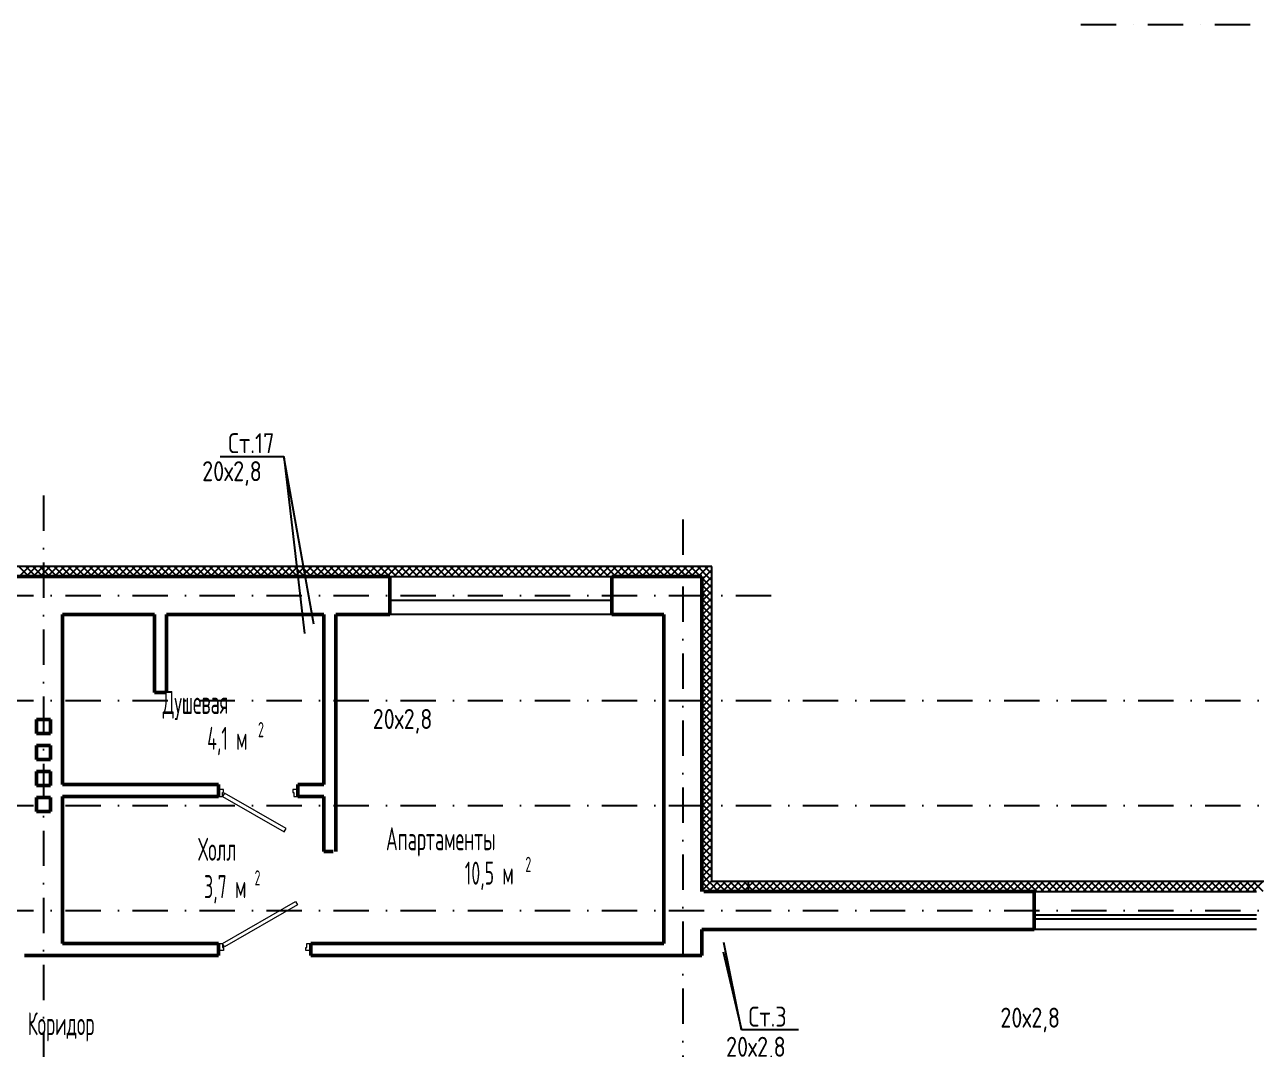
# Model space of a CAD drawing. Extents: x -1560602 to 321118, y -2308202 to -430103.
# Drawn here: x -1515866 to -1503551, y -2274883 to -2264634 of the extents above; entities that cross this region are included whole.
import ezdxf
from ezdxf.enums import TextEntityAlignment as Align

# ---------------------------------------------------------------- set-up
doc = ezdxf.new("R2010")
doc.units = 0
doc.header["$MEASUREMENT"] = 0
doc.linetypes.add('Dot & Dashed', pattern=[670.277762, 352.777767, -176.388884, 0, -141.111112])
doc.linetypes.add('Штрихпунктирная', pattern=[0.670278, 0.352778, -0.176389, 0, -0.141111])
doc.layers.get('0').update_dxf_attribs({"color": 255, "linetype": 'CONTINUOUS'})
for name, color, linetype, lineweight in [('Вентиляция', 2, 'CONTINUOUS', 50), ('Двери', 4, 'CONTINUOUS', 15), ('стены', 5, 'CONTINUOUS', 50)]:
    doc.layers.add(name, color=color, linetype=linetype, lineweight=lineweight)
for name, color, linetype in [('Оси', 253, 'Dot & Dashed'), ('отделка', 240, 'CONTINUOUS'), ('Текст', 7, 'CONTINUOUS'), ('Утеплитель', 6, 'CONTINUOUS')]:
    doc.layers.add(name, color=color, linetype=linetype)
doc.styles.get("Standard").update_dxf_attribs({"font": 'spds.shx', "width": 0.7, "height": 250})

msp = doc.modelspace()

# ---------------------------------------------------------------- linework, layer by layer
at = {"color": 0}
for p, q in [((-1513909.6, -2268953.8), (-1513275.6, -2268953.8)), ((-1512973.5, -2270631, 0), (-1513275.6, -2268953.8)), ((-1513275.6, -2268953.8), (-1513067.5, -2270725, 0)), ((-1508697.9, -2274689, 0), (-1508876.2, -2273814, 0)), ((-1508880.3, -2273908, 0), (-1508697.9, -2274689, 0)), ((-1508127.8, -2274689, 0), (-1508697.9, -2274689, 0))]:
    msp.add_line(p, q, dxfattribs=at)
at = {"layer": 'Вентиляция', "color": 0, "ltscale": 100}
for p, q in [((-1515745.7, -2271583.5), (-1515605.7, -2271583.5)), ((-1515745.7, -2271723.5), (-1515745.7, -2271583.5)), ((-1515605.7, -2271583.5), (-1515605.7, -2271723.5)), ((-1515605.7, -2271723.5), (-1515745.7, -2271723.5)), ((-1515745.7, -2271843.5), (-1515605.7, -2271843.5)), ((-1515745.7, -2271983.5), (-1515745.7, -2271843.5)), ((-1515605.7, -2271843.5), (-1515605.7, -2271983.5)), ((-1515605.7, -2271983.5), (-1515745.7, -2271983.5)), ((-1515745.7, -2272103.5), (-1515605.7, -2272103.5)), ((-1515745.7, -2272243.5), (-1515745.7, -2272103.5)), ((-1515605.7, -2272103.5), (-1515605.7, -2272243.5)), ((-1515605.7, -2272243.5), (-1515745.7, -2272243.5)), ((-1515745.7, -2272363.5), (-1515605.7, -2272363.5)), ((-1515745.7, -2272503.5), (-1515745.7, -2272363.5)), ((-1515605.7, -2272363.5), (-1515605.7, -2272503.5)), ((-1515605.7, -2272503.5), (-1515745.7, -2272503.5))]:
    msp.add_line(p, q, dxfattribs=at)
at = {"layer": 'Двери', "color": 0, "linetype": 'Continuous'}
for p, q in [((-1513875.8, -2272283.5), (-1513925.8, -2272283.5)), ((-1513925.8, -2272353.5), (-1513885.8, -2272353.5)), ((-1513885.8, -2272353.5), (-1513885.8, -2272313.5)), ((-1513885.8, -2272313.5), (-1513875.8, -2272313.5)), ((-1513865.8, -2272318.9), (-1513885.8, -2272353.5)), ((-1513885.8, -2272353.5), (-1513270.9, -2272708.5)), ((-1513875.8, -2272313.5), (-1513875.8, -2272283.5)), ((-1513250.9, -2272673.9), (-1513865.8, -2272318.9)), ((-1513135.8, -2272283.5), (-1513185.8, -2272283.5)), ((-1513185.8, -2272283.5), (-1513185.8, -2272313.5)), ((-1513185.8, -2272313.5), (-1513175.8, -2272313.5)), ((-1513175.8, -2272313.5), (-1513175.8, -2272353.5)), ((-1513175.8, -2272353.5), (-1513135.8, -2272353.5)), ((-1513270.9, -2272708.5), (-1513250.9, -2272673.9)), ((-1513885.8, -2273823.6), (-1513158.3, -2273403.6)), ((-1513138.3, -2273438.2), (-1513865.8, -2273858.2)), ((-1513158.3, -2273403.6), (-1513138.3, -2273438.2)), ((-1513925.8, -2273823.6), (-1513885.8, -2273823.6)), ((-1513885.8, -2273823.6), (-1513885.8, -2273863.6)), ((-1513865.8, -2273858.2), (-1513885.8, -2273823.6)), ((-1513045.8, -2273863.6), (-1513045.8, -2273823.6)), ((-1513045.8, -2273823.6), (-1513005.8, -2273823.6)), ((-1513875.8, -2273893.6), (-1513925.8, -2273893.6)), ((-1513885.8, -2273863.6), (-1513875.8, -2273863.6)), ((-1513875.8, -2273863.6), (-1513875.8, -2273893.6)), ((-1513055.8, -2273893.6), (-1513055.8, -2273863.6)), ((-1513055.8, -2273863.6), (-1513045.8, -2273863.6)), ((-1513005.8, -2273893.6), (-1513055.8, -2273893.6))]:
    msp.add_line(p, q, dxfattribs=at)
at = {"layer": 'Оси', "color": 0, "linetype": 'Штрихпунктирная', "lineweight": -3, "ltscale": 1000}
for p, q in [((-1505305.6, -2264633.9), (-1478850.7, -2264633.9)), ((-1515675.7, -2269343.9), (-1515675.7, -2295548.9)), ((-1509285.7, -2269582.6), (-1509285.7, -2295548.9)), ((-1556351.1, -2270343.9), (-1508285.7, -2270343.9)), ((-1556351.1, -2271393.9), (-1496895.7, -2271393.9)), ((-1556351.1, -2272443.9), (-1496895.7, -2272443.9)), ((-1556351.1, -2273493.9), (-1496895.7, -2273493.9))]:
    msp.add_line(p, q, dxfattribs=at)
at = {"layer": 'отделка', "color": 0, "ltscale": 100}
for p, q in [((-1512215.7, -2270153.5), (-1509995.7, -2270153.5)), ((-1512215.7, -2270388.5), (-1509995.7, -2270388.5)), ((-1509995.7, -2270533.5), (-1512215.7, -2270533.5)), ((-1505770.7, -2273303.6), (-1503550.7, -2273303.6)), ((-1505770.7, -2273538.6), (-1503550.7, -2273538.6)), ((-1505770.7, -2273578.6), (-1503550.7, -2273578.6)), ((-1503550.7, -2273683.6), (-1505770.7, -2273683.6))]:
    msp.add_line(p, q, dxfattribs=at)
at = {"layer": 'стены', "color": 0, "linetype": 'Continuous'}
for p, q in [((-1512215.7, -2270153.5), (-1519135.7, -2270153.5)), ((-1512215.7, -2270153.5), (-1512215.7, -2270223.5)), ((-1512215.7, -2270153.5), (-1512215.7, -2270223.5)), ((-1512215.7, -2270223.5), (-1512215.7, -2270533.5)), ((-1509095.7, -2270153.5), (-1509995.7, -2270153.5)), ((-1509995.7, -2270153.5), (-1509995.7, -2270223.5)), ((-1509995.7, -2270153.5), (-1509995.7, -2270223.5)), ((-1509995.7, -2270223.5), (-1509995.7, -2270533.5)), ((-1509095.7, -2273303.6), (-1509095.7, -2270153.5)), ((-1509095.7, -2270153.5), (-1509095.7, -2270153.5)), ((-1515485.7, -2272233.5), (-1515485.7, -2270533.5)), ((-1515485.7, -2270533.5), (-1514565.8, -2270533.5)), ((-1514565.8, -2270533.5), (-1514565.8, -2271313.5)), ((-1514445.8, -2271313.5), (-1514445.8, -2270533.5)), ((-1514445.8, -2270533.5), (-1512875.8, -2270533.5)), ((-1512875.8, -2270533.5), (-1512875.8, -2272233.5)), ((-1512755.8, -2272903.6), (-1512755.8, -2270533.5)), ((-1512755.8, -2270533.5), (-1512215.7, -2270533.5)), ((-1509995.7, -2270533.5), (-1509475.7, -2270533.5)), ((-1509475.7, -2270533.5), (-1509475.7, -2273823.6)), ((-1515485.7, -2272210.5), (-1515485.7, -2270686.5)), ((-1514565.8, -2271313.5), (-1514445.8, -2271313.5)), ((-1513925.8, -2272233.5), (-1515485.7, -2272233.5)), ((-1512875.8, -2272233.5), (-1513135.8, -2272233.5)), ((-1515485.7, -2272353.5), (-1513925.8, -2272353.5)), ((-1515485.7, -2273823.6), (-1515485.7, -2272353.5)), ((-1513135.8, -2272353.5), (-1512875.8, -2272353.5)), ((-1512875.8, -2272353.5), (-1512875.8, -2272903.6)), ((-1512780.8, -2272903.6), (-1512875.8, -2272903.6)), ((-1506410.7, -2273303.6), (-1509074.4, -2273303.6)), ((-1505770.7, -2273303.6), (-1506410.7, -2273303.6)), ((-1505770.7, -2273303.6), (-1505770.7, -2273373.6)), ((-1505770.7, -2273303.6), (-1505770.7, -2273373.6)), ((-1505770.7, -2273373.6), (-1505770.7, -2273683.6)), ((-1509095.7, -2273943.6), (-1509095.7, -2273683.6)), ((-1509095.7, -2273683.6), (-1506410.7, -2273683.6)), ((-1506410.7, -2273683.6), (-1505770.7, -2273683.6)), ((-1513925.8, -2273823.6), (-1515485.7, -2273823.6)), ((-1509475.7, -2273823.6), (-1513005.8, -2273823.6)), ((-1515485.7, -2273943.6), (-1515865.7, -2273943.6)), ((-1515485.7, -2273943.6), (-1513925.8, -2273943.6)), ((-1513005.8, -2273943.6), (-1509095.7, -2273943.6)), ((-1509095.7, -2273943.6), (-1509095.7, -2273943.6))]:
    msp.add_line(p, q, dxfattribs=at)
at = {"layer": 'стены', "color": 0, "ltscale": 100}
for p, q in [((-1513925.8, -2272233.5), (-1513925.8, -2272353.5)), ((-1513135.8, -2272233.5), (-1513135.8, -2272353.5)), ((-1513925.8, -2273823.6), (-1513925.8, -2273943.6)), ((-1513005.8, -2273823.6), (-1513005.8, -2273943.6))]:
    msp.add_line(p, q, dxfattribs=at)
at = {"layer": 'Утеплитель', "color": 0, "linetype": 'Continuous'}
for p, q in [((-1509095.7, -2270053.5), (-1521355.7, -2270053.5)), ((-1515825.1, -2270153.5), (-1515925.1, -2270053.5)), ((-1515921.1, -2270153.5), (-1515821.1, -2270053.5)), ((-1515754.4, -2270153.5), (-1515854.4, -2270053.5)), ((-1515850.4, -2270153.5), (-1515750.4, -2270053.5)), ((-1515683.7, -2270153.5), (-1515783.7, -2270053.5)), ((-1515779.7, -2270153.5), (-1515679.7, -2270053.5)), ((-1515613, -2270153.5), (-1515713, -2270053.5)), ((-1515709, -2270153.5), (-1515609, -2270053.5)), ((-1515542.3, -2270153.5), (-1515642.3, -2270053.5)), ((-1515638.3, -2270153.5), (-1515538.3, -2270053.5)), ((-1515471.6, -2270153.5), (-1515571.6, -2270053.5)), ((-1515567.6, -2270153.5), (-1515467.6, -2270053.5)), ((-1515400.9, -2270153.5), (-1515500.9, -2270053.5)), ((-1515496.9, -2270153.5), (-1515396.9, -2270053.5)), ((-1515330.2, -2270153.5), (-1515430.2, -2270053.5)), ((-1515426.1, -2270153.5), (-1515326.1, -2270053.5)), ((-1515259.4, -2270153.5), (-1515359.4, -2270053.5)), ((-1515355.4, -2270153.5), (-1515255.4, -2270053.5)), ((-1515188.7, -2270153.5), (-1515288.7, -2270053.5)), ((-1515284.7, -2270153.5), (-1515184.7, -2270053.5)), ((-1515118, -2270153.5), (-1515218, -2270053.5)), ((-1515214, -2270153.5), (-1515114, -2270053.5)), ((-1515047.3, -2270153.5), (-1515147.3, -2270053.5)), ((-1515143.3, -2270153.5), (-1515043.3, -2270053.5)), ((-1514976.6, -2270153.5), (-1515076.6, -2270053.5)), ((-1515072.6, -2270153.5), (-1514972.6, -2270053.5)), ((-1514905.9, -2270153.5), (-1515005.9, -2270053.5)), ((-1515001.9, -2270153.5), (-1514901.9, -2270053.5)), ((-1514835.2, -2270153.5), (-1514935.2, -2270053.5)), ((-1514931.2, -2270153.5), (-1514831.2, -2270053.5)), ((-1514764.5, -2270153.5), (-1514864.5, -2270053.5)), ((-1514860.5, -2270153.5), (-1514760.5, -2270053.5)), ((-1514693.8, -2270153.5), (-1514793.8, -2270053.5)), ((-1514789.7, -2270153.5), (-1514689.7, -2270053.5)), ((-1514623, -2270153.5), (-1514723, -2270053.5)), ((-1514719, -2270153.5), (-1514619, -2270053.5)), ((-1514552.3, -2270153.5), (-1514652.3, -2270053.5)), ((-1514648.3, -2270153.5), (-1514548.3, -2270053.5)), ((-1514481.6, -2270153.5), (-1514581.6, -2270053.5)), ((-1514577.6, -2270153.5), (-1514477.6, -2270053.5)), ((-1514410.9, -2270153.5), (-1514510.9, -2270053.5)), ((-1514506.9, -2270153.5), (-1514406.9, -2270053.5)), ((-1514340.2, -2270153.5), (-1514440.2, -2270053.5)), ((-1514436.2, -2270153.5), (-1514336.2, -2270053.5)), ((-1514269.5, -2270153.5), (-1514369.5, -2270053.5)), ((-1514365.5, -2270153.5), (-1514265.5, -2270053.5)), ((-1514198.8, -2270153.5), (-1514298.8, -2270053.5)), ((-1514294.8, -2270153.5), (-1514194.8, -2270053.5)), ((-1514128.1, -2270153.5), (-1514228.1, -2270053.5)), ((-1514224.1, -2270153.5), (-1514124.1, -2270053.5)), ((-1514057.4, -2270153.5), (-1514157.4, -2270053.5)), ((-1514153.4, -2270153.5), (-1514053.4, -2270053.5)), ((-1513986.6, -2270153.5), (-1514086.6, -2270053.5)), ((-1514082.6, -2270153.5), (-1513982.6, -2270053.5)), ((-1513915.9, -2270153.5), (-1514015.9, -2270053.5)), ((-1514011.9, -2270153.5), (-1513911.9, -2270053.5)), ((-1513845.2, -2270153.5), (-1513945.2, -2270053.5)), ((-1513941.2, -2270153.5), (-1513841.2, -2270053.5)), ((-1513774.5, -2270153.5), (-1513874.5, -2270053.5)), ((-1513870.5, -2270153.5), (-1513770.5, -2270053.5)), ((-1513703.8, -2270153.5), (-1513803.8, -2270053.5)), ((-1513799.8, -2270153.5), (-1513699.8, -2270053.5)), ((-1513633.1, -2270153.5), (-1513733.1, -2270053.5)), ((-1513729.1, -2270153.5), (-1513629.1, -2270053.5)), ((-1513562.4, -2270153.5), (-1513662.4, -2270053.5)), ((-1513658.4, -2270153.5), (-1513558.4, -2270053.5)), ((-1513491.7, -2270153.5), (-1513591.7, -2270053.5)), ((-1513587.7, -2270153.5), (-1513487.7, -2270053.5)), ((-1513421, -2270153.5), (-1513521, -2270053.5)), ((-1513517, -2270153.5), (-1513417, -2270053.5)), ((-1513350.3, -2270153.5), (-1513450.3, -2270053.5)), ((-1513446.2, -2270153.5), (-1513346.2, -2270053.5)), ((-1513279.5, -2270153.5), (-1513379.5, -2270053.5)), ((-1513375.5, -2270153.5), (-1513275.5, -2270053.5)), ((-1513208.8, -2270153.5), (-1513308.8, -2270053.5)), ((-1513304.8, -2270153.5), (-1513204.8, -2270053.5)), ((-1513138.1, -2270153.5), (-1513238.1, -2270053.5)), ((-1513234.1, -2270153.5), (-1513134.1, -2270053.5)), ((-1513067.4, -2270153.5), (-1513167.4, -2270053.5)), ((-1513163.4, -2270153.5), (-1513063.4, -2270053.5)), ((-1512996.7, -2270153.5), (-1513096.7, -2270053.5)), ((-1513092.7, -2270153.5), (-1512992.7, -2270053.5)), ((-1512926, -2270153.5), (-1513026, -2270053.5)), ((-1513022, -2270153.5), (-1512922, -2270053.5)), ((-1512855.3, -2270153.5), (-1512955.3, -2270053.5)), ((-1512951.3, -2270153.5), (-1512851.3, -2270053.5)), ((-1512784.6, -2270153.5), (-1512884.6, -2270053.5)), ((-1512880.6, -2270153.5), (-1512780.6, -2270053.5)), ((-1512713.9, -2270153.5), (-1512813.9, -2270053.5)), ((-1512809.8, -2270153.5), (-1512709.8, -2270053.5)), ((-1512643.1, -2270153.5), (-1512743.1, -2270053.5)), ((-1512739.1, -2270153.5), (-1512639.1, -2270053.5)), ((-1512572.4, -2270153.5), (-1512672.4, -2270053.5)), ((-1512668.4, -2270153.5), (-1512568.4, -2270053.5)), ((-1512501.7, -2270153.5), (-1512601.7, -2270053.5)), ((-1512597.7, -2270153.5), (-1512497.7, -2270053.5)), ((-1512431, -2270153.5), (-1512531, -2270053.5)), ((-1512527, -2270153.5), (-1512427, -2270053.5)), ((-1512360.3, -2270153.5), (-1512460.3, -2270053.5)), ((-1512456.3, -2270153.5), (-1512356.3, -2270053.5)), ((-1512289.6, -2270153.5), (-1512389.6, -2270053.5)), ((-1512385.6, -2270153.5), (-1512285.6, -2270053.5)), ((-1512218.9, -2270153.5), (-1512318.9, -2270053.5)), ((-1512314.9, -2270153.5), (-1512214.9, -2270053.5)), ((-1512148.2, -2270153.5), (-1512248.2, -2270053.5)), ((-1512244.2, -2270153.5), (-1512144.2, -2270053.5)), ((-1512077.5, -2270153.5), (-1512177.5, -2270053.5)), ((-1512173.5, -2270153.5), (-1512073.5, -2270053.5)), ((-1512006.7, -2270153.5), (-1512106.7, -2270053.5)), ((-1512102.7, -2270153.5), (-1512002.7, -2270053.5)), ((-1511936, -2270153.5), (-1512036, -2270053.5)), ((-1512032, -2270153.5), (-1511932, -2270053.5)), ((-1511865.3, -2270153.5), (-1511965.3, -2270053.5)), ((-1511961.3, -2270153.5), (-1511861.3, -2270053.5)), ((-1511794.6, -2270153.5), (-1511894.6, -2270053.5)), ((-1511890.6, -2270153.5), (-1511790.6, -2270053.5)), ((-1511723.9, -2270153.5), (-1511823.9, -2270053.5)), ((-1511819.9, -2270153.5), (-1511719.9, -2270053.5)), ((-1511653.2, -2270153.5), (-1511753.2, -2270053.5)), ((-1511749.2, -2270153.5), (-1511649.2, -2270053.5)), ((-1511582.5, -2270153.5), (-1511682.5, -2270053.5)), ((-1511678.5, -2270153.5), (-1511578.5, -2270053.5)), ((-1511511.8, -2270153.5), (-1511611.8, -2270053.5)), ((-1511607.8, -2270153.5), (-1511507.8, -2270053.5)), ((-1511441.1, -2270153.5), (-1511541.1, -2270053.5)), ((-1511537.1, -2270153.5), (-1511437.1, -2270053.5)), ((-1511370.4, -2270153.5), (-1511470.4, -2270053.5)), ((-1511466.3, -2270153.5), (-1511366.3, -2270053.5)), ((-1511299.6, -2270153.5), (-1511399.6, -2270053.5)), ((-1511395.6, -2270153.5), (-1511295.6, -2270053.5)), ((-1511228.9, -2270153.5), (-1511328.9, -2270053.5)), ((-1511324.9, -2270153.5), (-1511224.9, -2270053.5)), ((-1511158.2, -2270153.5), (-1511258.2, -2270053.5)), ((-1511254.2, -2270153.5), (-1511154.2, -2270053.5)), ((-1511087.5, -2270153.5), (-1511187.5, -2270053.5)), ((-1511183.5, -2270153.5), (-1511083.5, -2270053.5)), ((-1511016.8, -2270153.5), (-1511116.8, -2270053.5)), ((-1511112.8, -2270153.5), (-1511012.8, -2270053.5)), ((-1510946.1, -2270153.5), (-1511046.1, -2270053.5)), ((-1511042.1, -2270153.5), (-1510942.1, -2270053.5)), ((-1510875.4, -2270153.5), (-1510975.4, -2270053.5)), ((-1510971.4, -2270153.5), (-1510871.4, -2270053.5)), ((-1510804.7, -2270153.5), (-1510904.7, -2270053.5)), ((-1510900.7, -2270153.5), (-1510800.7, -2270053.5)), ((-1510734, -2270153.5), (-1510834, -2270053.5)), ((-1510829.9, -2270153.5), (-1510729.9, -2270053.5)), ((-1510663.2, -2270153.5), (-1510763.2, -2270053.5)), ((-1510759.2, -2270153.5), (-1510659.2, -2270053.5)), ((-1510592.5, -2270153.5), (-1510692.5, -2270053.5)), ((-1510688.5, -2270153.5), (-1510588.5, -2270053.5)), ((-1510521.8, -2270153.5), (-1510621.8, -2270053.5)), ((-1510617.8, -2270153.5), (-1510517.8, -2270053.5)), ((-1510451.1, -2270153.5), (-1510551.1, -2270053.5)), ((-1510547.1, -2270153.5), (-1510447.1, -2270053.5)), ((-1510380.4, -2270153.5), (-1510480.4, -2270053.5)), ((-1510476.4, -2270153.5), (-1510376.4, -2270053.5)), ((-1510309.7, -2270153.5), (-1510409.7, -2270053.5)), ((-1510405.7, -2270153.5), (-1510305.7, -2270053.5)), ((-1510239, -2270153.5), (-1510339, -2270053.5)), ((-1510335, -2270153.5), (-1510235, -2270053.5)), ((-1510168.3, -2270153.5), (-1510268.3, -2270053.5)), ((-1510264.3, -2270153.5), (-1510164.3, -2270053.5)), ((-1510097.6, -2270153.5), (-1510197.6, -2270053.5)), ((-1510193.6, -2270153.5), (-1510093.6, -2270053.5)), ((-1510026.9, -2270153.5), (-1510126.9, -2270053.5)), ((-1510122.8, -2270153.5), (-1510022.8, -2270053.5)), ((-1509956.1, -2270153.5), (-1510056.1, -2270053.5)), ((-1510052.1, -2270153.5), (-1509952.1, -2270053.5)), ((-1509885.4, -2270153.5), (-1509985.4, -2270053.5)), ((-1509981.4, -2270153.5), (-1509881.4, -2270053.5)), ((-1509814.7, -2270153.5), (-1509914.7, -2270053.5)), ((-1509910.7, -2270153.5), (-1509810.7, -2270053.5)), ((-1509744, -2270153.5), (-1509844, -2270053.5)), ((-1509840, -2270153.5), (-1509740, -2270053.5)), ((-1509673.3, -2270153.5), (-1509773.3, -2270053.5)), ((-1509769.3, -2270153.5), (-1509669.3, -2270053.5)), ((-1509602.6, -2270153.5), (-1509702.6, -2270053.5)), ((-1509698.6, -2270153.5), (-1509598.6, -2270053.5)), ((-1509531.9, -2270153.5), (-1509631.9, -2270053.5)), ((-1509627.9, -2270153.5), (-1509527.9, -2270053.5)), ((-1509461.2, -2270153.5), (-1509561.2, -2270053.5)), ((-1509557.2, -2270153.5), (-1509457.2, -2270053.5)), ((-1509390.5, -2270153.5), (-1509490.5, -2270053.5)), ((-1509486.4, -2270153.5), (-1509386.4, -2270053.5)), ((-1509319.7, -2270153.5), (-1509419.7, -2270053.5)), ((-1509415.7, -2270153.5), (-1509315.7, -2270053.5)), ((-1509249, -2270153.5), (-1509349, -2270053.5)), ((-1509345, -2270153.5), (-1509245, -2270053.5)), ((-1509178.3, -2270153.5), (-1509278.3, -2270053.5)), ((-1509274.3, -2270153.5), (-1509174.3, -2270053.5)), ((-1509107.6, -2270153.5), (-1509207.6, -2270053.5)), ((-1509203.6, -2270153.5), (-1509103.6, -2270053.5)), ((-1509095.7, -2270094.7), (-1509136.9, -2270053.5)), ((-1509132.9, -2270153.5), (-1509095.7, -2270116.4)), ((-1508995.7, -2270053.5), (-1509095.7, -2270053.5)), ((-1509095.7, -2270116.4), (-1509032.9, -2270053.5)), ((-1509057.9, -2270132.5), (-1509095.7, -2270094.7)), ((-1509026.8, -2270093), (-1509066.2, -2270053.5)), ((-1509062.2, -2270153.5), (-1508995.7, -2270087.1)), ((-1509036.9, -2270153.5), (-1509057.9, -2270132.5)), ((-1508995.7, -2270124), (-1509026.8, -2270093)), ((-1508995.7, -2273203.6), (-1508995.7, -2270053.5)), ((-1509095.7, -2270187.1), (-1509062.2, -2270153.5)), ((-1509095.7, -2270257.8), (-1508995.7, -2270157.8)), ((-1509095.7, -2270328.5), (-1508995.7, -2270228.5)), ((-1508995.7, -2270336.1), (-1509095.7, -2270236.1)), ((-1508995.7, -2270265.4), (-1509089, -2270172.1)), ((-1508995.7, -2270194.7), (-1509036.9, -2270153.5)), ((-1509095.7, -2270399.2), (-1508995.7, -2270299.2)), ((-1508995.7, -2270406.8), (-1509095.7, -2270306.8)), ((-1509095.7, -2270469.9), (-1508995.7, -2270369.9)), ((-1508995.7, -2270477.5), (-1509095.7, -2270377.5)), ((-1509095.7, -2270540.7), (-1508995.7, -2270440.7)), ((-1508995.7, -2270548.3), (-1509095.7, -2270448.3)), ((-1509095.7, -2270611.4), (-1508995.7, -2270511.4)), ((-1508995.7, -2270619), (-1509095.7, -2270519)), ((-1509095.7, -2270682.1), (-1508995.7, -2270582.1)), ((-1508995.7, -2270689.7), (-1509095.7, -2270589.7)), ((-1509095.7, -2270752.8), (-1508995.7, -2270652.8)), ((-1508995.7, -2270760.4), (-1509095.7, -2270660.4)), ((-1509095.7, -2270823.5), (-1508995.7, -2270723.5)), ((-1508995.7, -2270831.1), (-1509095.7, -2270731.1)), ((-1509095.7, -2270894.2), (-1508995.7, -2270794.2)), ((-1508995.7, -2270901.8), (-1509095.7, -2270801.8)), ((-1509095.7, -2270964.9), (-1508995.7, -2270864.9)), ((-1508995.7, -2270972.5), (-1509095.7, -2270872.5)), ((-1509095.7, -2271035.6), (-1508995.7, -2270935.6)), ((-1508995.7, -2271043.2), (-1509095.7, -2270943.2)), ((-1509095.7, -2271106.3), (-1508995.7, -2271006.3)), ((-1508995.7, -2271113.9), (-1509095.7, -2271013.9)), ((-1509095.7, -2271177.1), (-1508995.7, -2271077.1)), ((-1508995.7, -2271184.7), (-1509095.7, -2271084.7)), ((-1509095.7, -2271247.8), (-1508995.7, -2271147.8)), ((-1508995.7, -2271255.4), (-1509095.7, -2271155.4)), ((-1509095.7, -2271318.5), (-1508995.7, -2271218.5)), ((-1508995.7, -2271326.1), (-1509095.7, -2271226.1)), ((-1509095.7, -2271389.2), (-1508995.7, -2271289.2)), ((-1508995.7, -2271396.8), (-1509095.7, -2271296.8)), ((-1509095.7, -2271459.9), (-1508995.7, -2271359.9)), ((-1508995.7, -2271467.5), (-1509095.7, -2271367.5)), ((-1509095.7, -2271530.6), (-1508995.7, -2271430.6)), ((-1508995.7, -2271538.2), (-1509095.7, -2271438.2)), ((-1509095.7, -2271601.3), (-1508995.7, -2271501.3)), ((-1508995.7, -2271608.9), (-1509095.7, -2271508.9)), ((-1509095.7, -2271672), (-1508995.7, -2271572)), ((-1508995.7, -2271679.6), (-1509095.7, -2271579.6)), ((-1509095.7, -2271742.7), (-1508995.7, -2271642.7)), ((-1508995.7, -2271750.3), (-1509095.7, -2271650.3)), ((-1509095.7, -2271813.5), (-1508995.7, -2271713.5)), ((-1508995.7, -2271821), (-1509095.7, -2271721)), ((-1509095.7, -2271884.2), (-1508995.7, -2271784.2)), ((-1508995.7, -2271891.8), (-1509095.7, -2271791.8)), ((-1509095.7, -2271954.9), (-1508995.7, -2271854.9)), ((-1508995.7, -2271962.5), (-1509095.7, -2271862.5)), ((-1509095.7, -2272025.6), (-1508995.7, -2271925.6)), ((-1508995.7, -2272033.2), (-1509095.7, -2271933.2)), ((-1509095.7, -2272096.3), (-1508995.7, -2271996.3)), ((-1508995.7, -2272103.9), (-1509095.7, -2272003.9)), ((-1509095.7, -2272167), (-1508995.7, -2272067)), ((-1508995.7, -2272174.6), (-1509095.7, -2272074.6)), ((-1509095.7, -2272237.7), (-1508995.7, -2272137.7)), ((-1508995.7, -2272245.3), (-1509095.7, -2272145.3)), ((-1509095.7, -2272308.4), (-1508995.7, -2272208.4)), ((-1508995.7, -2272316), (-1509095.7, -2272216)), ((-1509095.7, -2272379.1), (-1508995.7, -2272279.1)), ((-1508995.7, -2272386.7), (-1509095.7, -2272286.7)), ((-1509095.7, -2272449.8), (-1508995.7, -2272349.8)), ((-1508995.7, -2272457.4), (-1509095.7, -2272357.4)), ((-1509095.7, -2272520.6), (-1508995.7, -2272420.6)), ((-1508995.7, -2272528.2), (-1509095.7, -2272428.2)), ((-1509095.7, -2272591.3), (-1508995.7, -2272491.3)), ((-1508995.7, -2272598.9), (-1509095.7, -2272498.9)), ((-1509095.7, -2272662), (-1508995.7, -2272562)), ((-1508995.7, -2272669.6), (-1509095.7, -2272569.6)), ((-1509095.7, -2272732.7), (-1508995.7, -2272632.7)), ((-1508995.7, -2272740.3), (-1509095.7, -2272640.3)), ((-1509095.7, -2272803.4), (-1508995.7, -2272703.4)), ((-1508995.7, -2272811), (-1509095.7, -2272711)), ((-1509095.7, -2272874.1), (-1508995.7, -2272774.1)), ((-1508995.7, -2272881.7), (-1509095.7, -2272781.7)), ((-1509095.7, -2272944.8), (-1508995.7, -2272844.8)), ((-1508995.7, -2272952.4), (-1509095.7, -2272852.4)), ((-1509095.7, -2273015.5), (-1508995.7, -2272915.5)), ((-1508995.7, -2273023.1), (-1509095.7, -2272923.1)), ((-1509095.7, -2273086.2), (-1508995.7, -2272986.2)), ((-1508995.7, -2273093.8), (-1509095.7, -2272993.8)), ((-1509095.7, -2273157), (-1508995.7, -2273057)), ((-1508995.7, -2273164.6), (-1509095.7, -2273064.6)), ((-1509027.4, -2273203.6), (-1509095.7, -2273135.3)), ((-1509095.7, -2273227.7), (-1509071.6, -2273203.6)), ((-1509095.7, -2273298.4), (-1509000.9, -2273203.6)), ((-1509040.8, -2273260.9), (-1509095.7, -2273206)), ((-1509071.6, -2273203.6), (-1508995.7, -2273127.7)), ((-1509009.7, -2273221.3), (-1509027.4, -2273203.6)), ((-1508995.7, -2273235.3), (-1509009.7, -2273221.3)), ((-1509000.9, -2273203.6), (-1508995.7, -2273198.4)), ((-1508630.7, -2273203.6), (-1508995.7, -2273203.6)), ((-1508995.7, -2273269.1), (-1508930.2, -2273203.6)), ((-1508959.5, -2273303.6), (-1508859.5, -2273203.6)), ((-1508856.7, -2273303.6), (-1508956.7, -2273203.6)), ((-1508888.8, -2273303.6), (-1508788.8, -2273203.6)), ((-1508786, -2273303.6), (-1508886, -2273203.6)), ((-1508818.1, -2273303.6), (-1508718.1, -2273203.6)), ((-1508715.3, -2273303.6), (-1508815.3, -2273203.6)), ((-1508747.4, -2273303.6), (-1508647.4, -2273203.6)), ((-1508644.6, -2273303.6), (-1508744.6, -2273203.6)), ((-1508630.7, -2273246.7), (-1508673.9, -2273203.6)), ((-1508630.7, -2273203.6), (-1508630.7, -2273303.6)), ((-1498095.7, -2273203.6), (-1508630.7, -2273203.6)), ((-1508630.7, -2273257.6), (-1508576.7, -2273203.6)), ((-1508605.9, -2273303.6), (-1508505.9, -2273203.6)), ((-1508503.2, -2273303.6), (-1508603.2, -2273203.6)), ((-1508535.2, -2273303.6), (-1508435.2, -2273203.6)), ((-1508432.5, -2273303.6), (-1508532.5, -2273203.6)), ((-1508464.5, -2273303.6), (-1508364.5, -2273203.6)), ((-1508361.8, -2273303.6), (-1508461.8, -2273203.6)), ((-1508393.8, -2273303.6), (-1508293.8, -2273203.6)), ((-1508291.1, -2273303.6), (-1508391.1, -2273203.6)), ((-1508323.1, -2273303.6), (-1508223.1, -2273203.6)), ((-1508220.3, -2273303.6), (-1508320.3, -2273203.6)), ((-1508252.4, -2273303.6), (-1508152.4, -2273203.6)), ((-1508149.6, -2273303.6), (-1508249.6, -2273203.6)), ((-1508181.7, -2273303.6), (-1508081.7, -2273203.6)), ((-1508078.9, -2273303.6), (-1508178.9, -2273203.6)), ((-1508111, -2273303.6), (-1508011, -2273203.6)), ((-1508008.2, -2273303.6), (-1508108.2, -2273203.6)), ((-1508040.3, -2273303.6), (-1507940.3, -2273203.6)), ((-1507937.5, -2273303.6), (-1508037.5, -2273203.6)), ((-1507969.6, -2273303.6), (-1507869.6, -2273203.6)), ((-1507866.8, -2273303.6), (-1507966.8, -2273203.6)), ((-1507898.8, -2273303.6), (-1507798.8, -2273203.6)), ((-1507796.1, -2273303.6), (-1507896.1, -2273203.6)), ((-1507828.1, -2273303.6), (-1507728.1, -2273203.6)), ((-1507725.4, -2273303.6), (-1507825.4, -2273203.6)), ((-1507757.4, -2273303.6), (-1507657.4, -2273203.6)), ((-1507654.7, -2273303.6), (-1507754.7, -2273203.6)), ((-1507686.7, -2273303.6), (-1507586.7, -2273203.6)), ((-1507583.9, -2273303.6), (-1507683.9, -2273203.6)), ((-1507616, -2273303.6), (-1507516, -2273203.6)), ((-1507513.2, -2273303.6), (-1507613.2, -2273203.6)), ((-1507545.3, -2273303.6), (-1507445.3, -2273203.6)), ((-1507442.5, -2273303.6), (-1507542.5, -2273203.6)), ((-1507474.6, -2273303.6), (-1507374.6, -2273203.6)), ((-1507371.8, -2273303.6), (-1507471.8, -2273203.6)), ((-1507403.9, -2273303.6), (-1507303.9, -2273203.6)), ((-1507301.1, -2273303.6), (-1507401.1, -2273203.6)), ((-1507333.2, -2273303.6), (-1507233.2, -2273203.6)), ((-1507230.4, -2273303.6), (-1507330.4, -2273203.6)), ((-1507262.4, -2273303.6), (-1507162.4, -2273203.6)), ((-1507159.7, -2273303.6), (-1507259.7, -2273203.6)), ((-1507191.7, -2273303.6), (-1507091.7, -2273203.6)), ((-1507089, -2273303.6), (-1507189, -2273203.6)), ((-1507121, -2273303.6), (-1507021, -2273203.6)), ((-1507018.3, -2273303.6), (-1507118.3, -2273203.6)), ((-1507050.3, -2273303.6), (-1506950.3, -2273203.6)), ((-1506947.5, -2273303.6), (-1507047.5, -2273203.6)), ((-1506979.6, -2273303.6), (-1506879.6, -2273203.6)), ((-1506876.8, -2273303.6), (-1506976.8, -2273203.6)), ((-1506908.9, -2273303.6), (-1506808.9, -2273203.6)), ((-1506806.1, -2273303.6), (-1506906.1, -2273203.6)), ((-1506838.2, -2273303.6), (-1506738.2, -2273203.6)), ((-1506735.4, -2273303.6), (-1506835.4, -2273203.6)), ((-1506767.5, -2273303.6), (-1506667.5, -2273203.6)), ((-1506664.7, -2273303.6), (-1506764.7, -2273203.6)), ((-1506696.8, -2273303.6), (-1506596.8, -2273203.6)), ((-1506594, -2273303.6), (-1506694, -2273203.6)), ((-1506626.1, -2273303.6), (-1506526.1, -2273203.6)), ((-1506523.3, -2273303.6), (-1506623.3, -2273203.6)), ((-1506555.3, -2273303.6), (-1506455.3, -2273203.6)), ((-1506452.6, -2273303.6), (-1506552.6, -2273203.6)), ((-1506484.6, -2273303.6), (-1506384.6, -2273203.6)), ((-1506381.9, -2273303.6), (-1506481.9, -2273203.6)), ((-1506413.9, -2273303.6), (-1506313.9, -2273203.6)), ((-1506311.2, -2273303.6), (-1506411.2, -2273203.6)), ((-1506343.2, -2273303.6), (-1506243.2, -2273203.6)), ((-1506240.4, -2273303.6), (-1506340.4, -2273203.6)), ((-1506272.5, -2273303.6), (-1506172.5, -2273203.6)), ((-1506169.7, -2273303.6), (-1506269.7, -2273203.6)), ((-1506201.8, -2273303.6), (-1506101.8, -2273203.6)), ((-1506099, -2273303.6), (-1506199, -2273203.6)), ((-1506131.1, -2273303.6), (-1506031.1, -2273203.6)), ((-1506028.3, -2273303.6), (-1506128.3, -2273203.6)), ((-1506060.4, -2273303.6), (-1505960.4, -2273203.6)), ((-1505957.6, -2273303.6), (-1506057.6, -2273203.6)), ((-1505989.7, -2273303.6), (-1505889.7, -2273203.6)), ((-1505886.9, -2273303.6), (-1505986.9, -2273203.6)), ((-1505918.9, -2273303.6), (-1505818.9, -2273203.6)), ((-1505816.2, -2273303.6), (-1505916.2, -2273203.6)), ((-1505848.2, -2273303.6), (-1505748.2, -2273203.6)), ((-1505745.5, -2273303.6), (-1505845.5, -2273203.6)), ((-1505777.5, -2273303.6), (-1505677.5, -2273203.6)), ((-1505674.8, -2273303.6), (-1505774.8, -2273203.6)), ((-1505706.8, -2273303.6), (-1505606.8, -2273203.6)), ((-1505604, -2273303.6), (-1505704, -2273203.6)), ((-1505636.1, -2273303.6), (-1505536.1, -2273203.6)), ((-1505533.3, -2273303.6), (-1505633.3, -2273203.6)), ((-1505565.4, -2273303.6), (-1505465.4, -2273203.6)), ((-1505462.6, -2273303.6), (-1505562.6, -2273203.6)), ((-1505494.7, -2273303.6), (-1505394.7, -2273203.6)), ((-1505391.9, -2273303.6), (-1505491.9, -2273203.6)), ((-1505424, -2273303.6), (-1505324, -2273203.6)), ((-1505321.2, -2273303.6), (-1505421.2, -2273203.6)), ((-1505353.3, -2273303.6), (-1505253.3, -2273203.6)), ((-1505250.5, -2273303.6), (-1505350.5, -2273203.6)), ((-1505282.5, -2273303.6), (-1505182.5, -2273203.6)), ((-1505179.8, -2273303.6), (-1505279.8, -2273203.6)), ((-1505211.8, -2273303.6), (-1505111.8, -2273203.6)), ((-1505109.1, -2273303.6), (-1505209.1, -2273203.6)), ((-1505141.1, -2273303.6), (-1505041.1, -2273203.6)), ((-1505038.4, -2273303.6), (-1505138.4, -2273203.6)), ((-1505070.4, -2273303.6), (-1504970.4, -2273203.6)), ((-1504967.6, -2273303.6), (-1505067.6, -2273203.6)), ((-1504999.7, -2273303.6), (-1504899.7, -2273203.6)), ((-1504896.9, -2273303.6), (-1504996.9, -2273203.6)), ((-1504929, -2273303.6), (-1504829, -2273203.6)), ((-1504826.2, -2273303.6), (-1504926.2, -2273203.6)), ((-1504858.3, -2273303.6), (-1504758.3, -2273203.6)), ((-1504755.5, -2273303.6), (-1504855.5, -2273203.6)), ((-1504787.6, -2273303.6), (-1504687.6, -2273203.6)), ((-1504684.8, -2273303.6), (-1504784.8, -2273203.6)), ((-1504716.9, -2273303.6), (-1504616.9, -2273203.6)), ((-1504614.1, -2273303.6), (-1504714.1, -2273203.6)), ((-1504646.2, -2273303.6), (-1504546.2, -2273203.6)), ((-1504543.4, -2273303.6), (-1504643.4, -2273203.6)), ((-1504575.4, -2273303.6), (-1504475.4, -2273203.6)), ((-1504472.7, -2273303.6), (-1504572.7, -2273203.6)), ((-1504504.7, -2273303.6), (-1504404.7, -2273203.6)), ((-1504402, -2273303.6), (-1504502, -2273203.6)), ((-1504434, -2273303.6), (-1504334, -2273203.6)), ((-1504331.3, -2273303.6), (-1504431.3, -2273203.6)), ((-1504363.3, -2273303.6), (-1504263.3, -2273203.6)), ((-1504260.5, -2273303.6), (-1504360.5, -2273203.6)), ((-1504292.6, -2273303.6), (-1504192.6, -2273203.6)), ((-1504189.8, -2273303.6), (-1504289.8, -2273203.6)), ((-1504221.9, -2273303.6), (-1504121.9, -2273203.6)), ((-1504119.1, -2273303.6), (-1504219.1, -2273203.6)), ((-1504151.2, -2273303.6), (-1504051.2, -2273203.6)), ((-1504048.4, -2273303.6), (-1504148.4, -2273203.6)), ((-1504080.5, -2273303.6), (-1503980.5, -2273203.6)), ((-1503977.7, -2273303.6), (-1504077.7, -2273203.6)), ((-1504009.8, -2273303.6), (-1503909.8, -2273203.6)), ((-1503907, -2273303.6), (-1504007, -2273203.6)), ((-1503939, -2273303.6), (-1503839, -2273203.6)), ((-1503836.3, -2273303.6), (-1503936.3, -2273203.6)), ((-1503868.3, -2273303.6), (-1503768.3, -2273203.6)), ((-1503765.6, -2273303.6), (-1503865.6, -2273203.6)), ((-1503797.6, -2273303.6), (-1503697.6, -2273203.6)), ((-1503694.9, -2273303.6), (-1503794.9, -2273203.6)), ((-1503726.9, -2273303.6), (-1503626.9, -2273203.6)), ((-1503624.1, -2273303.6), (-1503724.1, -2273203.6)), ((-1503656.2, -2273303.6), (-1503556.2, -2273203.6)), ((-1503553.4, -2273303.6), (-1503653.4, -2273203.6)), ((-1503585.5, -2273303.6), (-1503485.5, -2273203.6)), ((-1503482.7, -2273303.6), (-1503582.7, -2273203.6)), ((-1509072, -2273300.4), (-1509095.7, -2273276.7)), ((-1509068.9, -2273303.6), (-1509072, -2273300.4)), ((-1508998.2, -2273303.6), (-1509040.8, -2273260.9)), ((-1509030.2, -2273303.6), (-1508995.7, -2273269.1)), ((-1508927.4, -2273303.6), (-1508995.7, -2273235.3)), ((-1508676.7, -2273303.6), (-1508630.7, -2273257.6)), ((-1508573.9, -2273303.6), (-1508630.7, -2273246.7))]:
    msp.add_line(p, q, dxfattribs=at)

# ---------------------------------------------------------------- texts
at = {"color": 0}
for s, p in [('Ст.17', (-1513599.9, -2268820.1)), ('Ст.3', (-1508437.4, -2274555.3, 0))]:
    msp.add_text(s, height=200, dxfattribs=at).set_placement(p, align=Align.MIDDLE_CENTER)
for p in [(-1514091, -2269200), (-1512386, -2271678.5), (-1506110.7, -2274665.5), (-1508852.9, -2274956.9)]:
    msp.add_text('20х2,8', height=200, dxfattribs=at).set_placement(p)
at = {"layer": 'Текст', "color": 0, "linetype": 'Continuous', "width": 0.7}
for s, height, p in [('Душевая', 230, (-1514485.6, -2271527.3)), ('2', 151.8, (-1513532, -2271760.6)), ('4,1 м', 230, (-1514040.7, -2271887.1)), ('Апартаменты', 230, (-1512252.6, -2272891.5)), ('Холл', 230, (-1514130.6, -2272996.3)), ('2', 151.8, (-1510859.3, -2273108.6)), ('2', 151.8, (-1513566.7, -2273243.8)), ('10,5 м', 230, (-1511464.7, -2273235.1)), ('3,7 м', 230, (-1514071.6, -2273370.3)), ('Коридор', 230, (-1515835.2, -2274740.8))]:
    msp.add_text(s, height=height, dxfattribs=at).set_placement(p)

doc.saveas('drawing.dxf')
